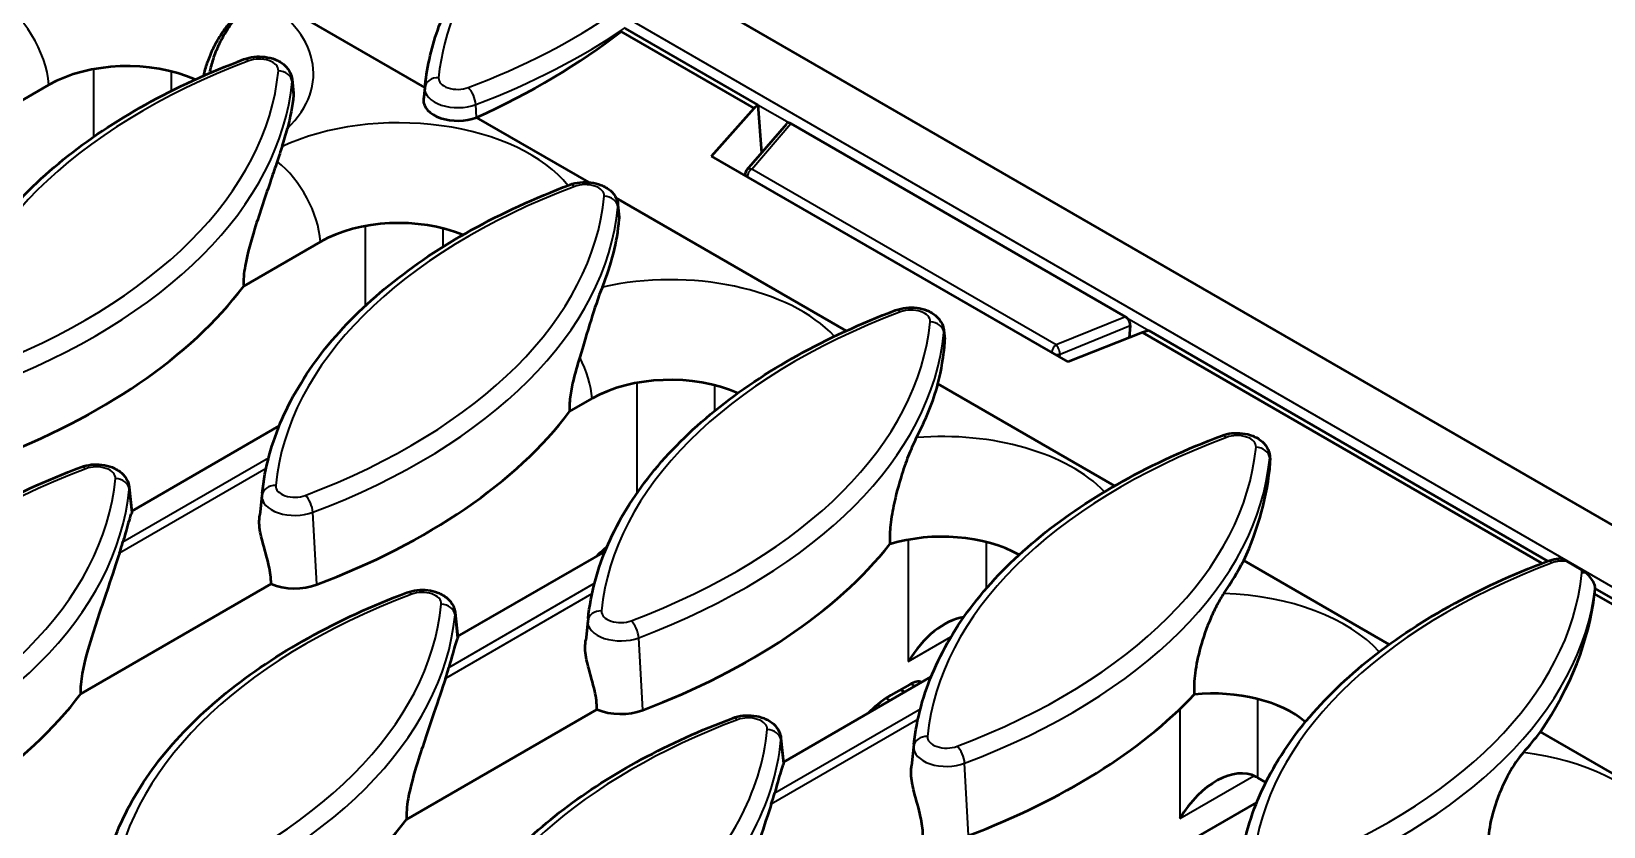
# Model space of a CAD drawing. Header units: millimetres. Extents: x 0 to 1485, y 0 to 1050.
# Drawn here: x 265.6 to 322.5, y 214.2 to 242.9 of the extents above; entities that cross this region are included whole.
import ezdxf

# ---------------------------------------------------------------- set-up
doc = ezdxf.new("R2010")
doc.units = ezdxf.units.MM
doc.header["$LTSCALE"] = 2.5
doc.layers.add('Sichtbar (ISO)', color=7, linetype='Continuous', lineweight=50)
doc.layers.add('Sichtbar schmal (ISO)', color=7, linetype='Continuous', lineweight=35)

msp = doc.modelspace()

# ---------------------------------------------------------------- linework, layer by layer
at = {"layer": 'Sichtbar (ISO)'}
for p, q in [((458.257, 146.87), (104.703, 350.994)), ((279.874, 240.878), (272.217, 245.298)), ((291.781, 240.127), (286.971, 242.904)), ((291.91, 240.256), (287.133, 243.015)), ((275.072, 241.173), (275.126, 240.674)), ((261.537, 238.234), (266.277, 240.971)), ((279.882, 240.957), (279.835, 240.515)), ((290.242, 238.401), (291.781, 240.127)), ((291.781, 240.127), (291.91, 240.256)), ((291.91, 240.256), (292.05, 238.516)), ((285.806, 237.453), (281.745, 239.797)), ((291.518, 237.9), (292.961, 239.569)), ((293.111, 239.573), (305.205, 232.591)), ((303.14, 230.954), (290.242, 238.401)), ((291.46, 237.698), (291.458, 237.718)), ((295.111, 232.08), (286.784, 236.888)), ((286.857, 236.637), (286.905, 236.195)), ((273.322, 233.698), (276.098, 235.301)), ((298.642, 232.101), (298.677, 231.775)), ((305.828, 232.017), (303.14, 230.954)), ((305.383, 232.27), (305.346, 231.826)), ((306.052, 232.092), (305.828, 232.017)), ((320.272, 223.677), (305.828, 232.017)), ((320.485, 223.759), (306.052, 232.092)), ((304.817, 226.477), (298.43, 230.164)), ((285.107, 229.162), (285.919, 229.631)), ((269.273, 225.563), (274.606, 228.643)), ((310.427, 227.565), (310.445, 227.4)), ((269.179, 226.431), (269.276, 225.535)), ((273.99, 226.215), (273.905, 225.428)), ((281.058, 221.027), (286.391, 224.107)), ((286.157, 224.002), (286.081, 223.927)), ((314.746, 220.744), (309.488, 223.78)), ((321.701, 223.443), (321.171, 223.749)), ((267.429, 218.956), (274.313, 222.93)), ((329.819, 218.165), (322.177, 222.578)), ((322.201, 222.768), (322.198, 222.804)), ((330.011, 218.259), (322.201, 222.768)), ((280.965, 221.895), (281.061, 220.999)), ((285.775, 221.679), (285.69, 220.892)), ((292.843, 216.491), (298.176, 219.57)), ((297.408, 219.301), (296.72, 218.904)), ((297.225, 219.021), (297.074, 219.108)), ((279.214, 214.419), (286.098, 218.394)), ((295.978, 218.332), (295.902, 218.257)), ((292.75, 217.359), (292.846, 216.463)), ((324.902, 214.881), (320.217, 217.586)), ((297.56, 217.143), (297.475, 216.356)), ((309.999, 215.921), (310.287, 215.755)), ((304.628, 211.955), (309.962, 215.034))]:
    msp.add_line(p, q, dxfattribs=at)
msp.add_arc((291.707, 237.737), 0.25, 139.1574, 184.2915, dxfattribs=at)
for centre, major_axis, ratio, start_param, end_param in [((268.19, 251.868), (24.486, 1.633), 0.616892, 5.257338, 5.544397), ((269.106, 239.338), (4, 0), 0.57735, 0.910153, 2.356194), ((304.325, 239.639), (-24.538, 0), 0.57735, 6.221282, 6.227073), ((281.062, 240.393), (-1.238, 0), 0.57735, 6.227073, 8.433693), ((250.621, 241.441), (24.538, 0), 0.57735, 6.091585, 6.138147), ((268.299, 251.648), (-24.538, 0), 0.57735, 2.150508, 2.150761), ((293.115, 239.366), (-0.135, 0.22), 0.563539, 5.794531, 6.460093), ((278.927, 233.668), (4, 0), 0.57735, 0.95198, 2.356194), ((262.406, 236.905), (24.538, 0), 0.57735, 6.052201, 6.227073), ((285.669, 236.151), (1.238, 0), 0.57735, 6.227073, 6.345089), ((250.621, 239.4), (-24.756, 0), 0.57735, 2.150508, 2.731215), ((305.2, 232.389), (0.133, -0.215), 0.590223, 0.675008, 1.993686), ((274.082, 231.455), (24.608, 1.642), 0.616892, 6.090827, 6.190585), ((297.449, 231.675), (1.23, 0.082), 0.616892, 6.190585, 6.308078), ((288.748, 227.998), (4, 0), 0.57735, 0.913947, 2.356194), ((274.191, 232.369), (24.538, 0), 0.57735, 5.986201, 6.126922), ((262.406, 234.864), (-24.756, 0), 0.57735, 2.150508, 2.731215), ((285.868, 227.081), (24.59, 1.64), 0.616892, 5.957376, 6.190585), ((309.234, 227.3), (1.212, 0.081), 0.616892, 6.190585, 6.308078), ((298.569, 222.328), (4, 0), 0.57735, 0.797792, 2.059157), ((244.728, 226.699), (24.538, 0), 0.57735, 6.094503, 6.123734), ((286.788, 222.189), (-1.612, -2.533), 0.546379, 4.158526, 4.304458), ((274.191, 230.328), (-24.756, 0), 0.57735, 2.150508, 2.711397), ((285.976, 227.833), (24.538, 0), 0.57735, 5.903552, 5.993024), ((275.169, 223.61), (-1.456, 0), 0.57735, 0.941808, 2.150508), ((297.653, 222.707), (24.573, 1.639), 0.616892, 5.832918, 6.166967), ((297.761, 223.705), (24.494, 0), 0.57735, 6.203357, 6.216843), ((298.766, 219.223), (1.378, 2.386), 0.607566, 0.454545, 1.543932), ((256.514, 222.163), (24.538, 0), 0.57735, 6.094503, 6.123734), ((244.728, 224.658), (-24.756, 0), 0.57735, 2.150508, 2.731215), ((296.609, 216.519), (-1.612, -2.533), 0.546379, 3.950567, 4.304458), ((297.371, 218.506), (-0.537, -0.844), 0.546379, 3.266446, 3.950567), ((285.976, 225.792), (-24.756, 0), 0.57735, 2.150508, 2.640987), ((308.389, 216.657), (4, 0), 0.57735, 0.588613, 1.745339), ((286.955, 219.073), (-1.456, 0), 0.57735, 0.941808, 2.150508), ((297.761, 223.297), (-24.538, 0), 0.57735, 2.668001, 2.726644), ((308.587, 213.553), (1.378, 2.386), 0.607566, 0.025495, 1.543932), ((308.587, 215.101), (2, 0), 0.578934, 0.786768, 0.836389), ((268.299, 217.627), (24.538, 0), 0.57735, 6.094503, 6.123734), ((256.514, 220.122), (-24.756, 0), 0.57735, 2.150508, 2.731215)]:
    msp.add_ellipse(centre, major_axis=major_axis, ratio=ratio, start_param=start_param, end_param=end_param, dxfattribs=at)
for points, knots in [([(279.882, 240.957), (279.921, 241.316), (279.982, 241.673), (280.149, 242.384), (280.256, 242.737), (280.512, 243.435), (280.662, 243.781), (281.004, 244.464), (281.196, 244.801), (281.622, 245.464), (281.856, 245.791), (282.109, 246.111)], [2.4180978, 2.4180978, 2.4180978, 2.4180978, 2.4913914, 2.4913914, 2.564685, 2.564685, 2.6379786, 2.6379786, 2.7112721, 2.7112721, 2.7845657, 2.7845657, 2.7845657, 2.7845657]), ([(273.852, 244.141), (273.732, 244.072), (273.601, 243.983), (273.342, 243.777), (273.214, 243.661), (272.987, 243.43), (272.868, 243.294), (272.642, 243.005), (272.537, 242.852), (272.358, 242.563), (272.268, 242.401), (272.111, 242.072), (272.044, 241.905), (271.942, 241.609), (271.897, 241.452), (271.865, 241.298)], [0.8149878, 0.8149878, 0.8149878, 0.8149878, 0.9167249, 0.9167249, 1.018462, 1.018462, 1.1203238, 1.1203238, 1.2221856, 1.2221856, 1.3241967, 1.3241967, 1.4262079, 1.4262079, 1.5241587, 1.5241587, 1.5241587, 1.5241587]), ([(272.098, 241.4), (272.114, 241.489), (272.133, 241.576), (272.195, 241.818), (272.25, 241.991), (272.385, 242.333), (272.464, 242.502), (272.625, 242.801), (272.721, 242.959), (272.931, 243.257), (273.045, 243.397), (273.262, 243.633), (273.385, 243.752), (273.639, 243.961), (273.769, 244.05), (273.889, 244.119)], [1.7807618, 1.7807618, 1.7807618, 1.7807618, 1.8348458, 1.8348458, 1.9368569, 1.9368569, 2.0388681, 2.0388681, 2.1407298, 2.1407298, 2.2425916, 2.2425916, 2.3443287, 2.3443287, 2.4460659, 2.4460659, 2.4460659, 2.4460659]), ([(262.205, 230.751), (262.302, 231.66), (262.547, 232.562), (263.314, 234.314), (263.837, 235.163), (265.135, 236.782), (265.911, 237.552), (267.686, 238.99), (268.686, 239.658), (270.875, 240.872), (272.064, 241.419), (273.329, 241.897)], [2.4180978, 2.4180978, 2.4180978, 2.4180978, 2.6039342, 2.6039342, 2.7897706, 2.7897706, 2.9756069, 2.9756069, 3.1614433, 3.1614433, 3.3472796, 3.3472796, 3.3472796, 3.3472796]), ([(273.329, 241.897), (273.449, 241.943), (273.575, 241.971), (273.831, 241.999), (273.961, 241.998), (274.216, 241.967), (274.342, 241.936), (274.581, 241.841), (274.696, 241.777), (274.882, 241.61), (274.958, 241.516), (275.041, 241.331), (275.063, 241.253), (275.072, 241.173)], [3.34728, 3.34728, 3.34728, 3.34728, 3.742348, 3.742348, 4.136015, 4.136015, 4.530025, 4.530025, 4.924042, 4.924042, 5.243901, 5.243901, 5.435884, 5.435884, 5.435884, 5.435884]), ([(274.531, 238.206), (274.462, 237.998), (274.387, 237.776), (274.121, 236.99), (273.91, 236.38), (273.596, 235.369), (273.452, 234.879), (273.352, 234.31), (273.333, 234.172), (273.314, 233.917), (273.314, 233.799), (273.322, 233.698)], [3.743945, 3.743945, 3.743945, 3.743945, 3.924729, 3.924729, 4.355561, 4.355561, 4.625893, 4.625893, 4.702196, 4.702196, 4.773128, 4.773128, 4.773128, 4.773128]), ([(273.99, 226.215), (274.087, 227.124), (274.332, 228.026), (275.099, 229.778), (275.622, 230.627), (276.92, 232.246), (277.696, 233.016), (279.471, 234.454), (280.471, 235.122), (282.66, 236.336), (283.849, 236.883), (285.114, 237.361)], [2.4180978, 2.4180978, 2.4180978, 2.4180978, 2.6039342, 2.6039342, 2.7897706, 2.7897706, 2.9756069, 2.9756069, 3.1614433, 3.1614433, 3.3472796, 3.3472796, 3.3472796, 3.3472796]), ([(285.114, 237.361), (285.234, 237.407), (285.361, 237.435), (285.617, 237.463), (285.746, 237.462), (286.001, 237.43), (286.127, 237.4), (286.366, 237.305), (286.481, 237.24), (286.667, 237.074), (286.743, 236.98), (286.827, 236.795), (286.849, 236.717), (286.857, 236.637)], [3.34728, 3.34728, 3.34728, 3.34728, 3.742348, 3.742348, 4.136015, 4.136015, 4.530025, 4.530025, 4.924042, 4.924042, 5.243901, 5.243901, 5.435884, 5.435884, 5.435884, 5.435884]), ([(286.292, 233.662), (286.144, 233.299), (285.999, 232.851), (285.738, 232.016), (285.598, 231.538), (285.472, 231.128)], [-0.5030514, -0.5030514, -0.5030514, -0.5030514, -0.2817609, -0.2817609, 0, 0, 0, 0]), ([(285.775, 221.679), (285.872, 222.588), (286.117, 223.49), (286.884, 225.242), (287.407, 226.091), (288.705, 227.71), (289.481, 228.48), (291.256, 229.918), (292.256, 230.586), (294.445, 231.8), (295.634, 232.347), (296.899, 232.825)], [2.4180978, 2.4180978, 2.4180978, 2.4180978, 2.6039342, 2.6039342, 2.7897706, 2.7897706, 2.9756069, 2.9756069, 3.1614433, 3.1614433, 3.3472796, 3.3472796, 3.3472796, 3.3472796]), ([(296.899, 232.825), (297.019, 232.87), (297.146, 232.899), (297.402, 232.927), (297.531, 232.926), (297.787, 232.894), (297.912, 232.864), (298.151, 232.769), (298.266, 232.704), (298.452, 232.538), (298.528, 232.444), (298.612, 232.259), (298.634, 232.181), (298.642, 232.101)], [3.34728, 3.34728, 3.34728, 3.34728, 3.742348, 3.742348, 4.136015, 4.136015, 4.530025, 4.530025, 4.924042, 4.924042, 5.243901, 5.243901, 5.435884, 5.435884, 5.435884, 5.435884]), ([(285.472, 231.128), (285.385, 230.842), (285.301, 230.549), (285.191, 230.078), (285.151, 229.877), (285.103, 229.495), (285.094, 229.314), (285.107, 229.162)], [1.1507526, 1.1507526, 1.1507526, 1.1507526, 1.3328013, 1.3328013, 1.4456698, 1.4456698, 1.5531488, 1.5531488, 1.5531488, 1.5531488]), ([(297.655, 228.223), (297.566, 228.056), (297.476, 227.857), (297.297, 227.408), (297.208, 227.159), (297.006, 226.521), (296.902, 226.13), (296.77, 225.5), (296.726, 225.23), (296.682, 224.757), (296.678, 224.555), (296.692, 224.367)], [-0.8445766, -0.8445766, -0.8445766, -0.8445766, -0.6830403, -0.6830403, -0.5211638, -0.5211638, -0.2920581, -0.2920581, -0.132015, -0.132015, 0, 0, 0, 0]), ([(297.56, 217.143), (297.658, 218.052), (297.902, 218.954), (298.669, 220.705), (299.192, 221.555), (300.49, 223.174), (301.266, 223.944), (303.041, 225.382), (304.041, 226.049), (306.23, 227.264), (307.42, 227.811), (308.684, 228.289)], [2.4180978, 2.4180978, 2.4180978, 2.4180978, 2.6039342, 2.6039342, 2.7897706, 2.7897706, 2.9756069, 2.9756069, 3.1614433, 3.1614433, 3.3472796, 3.3472796, 3.3472796, 3.3472796]), ([(308.684, 228.289), (308.805, 228.334), (308.931, 228.363), (309.187, 228.39), (309.317, 228.39), (309.572, 228.358), (309.697, 228.328), (309.936, 228.233), (310.051, 228.168), (310.237, 228.002), (310.313, 227.908), (310.397, 227.723), (310.419, 227.645), (310.427, 227.565)], [3.34728, 3.34728, 3.34728, 3.34728, 3.742348, 3.742348, 4.136015, 4.136015, 4.530025, 4.530025, 4.924042, 4.924042, 5.243901, 5.243901, 5.435884, 5.435884, 5.435884, 5.435884]), ([(256.312, 216.009), (256.41, 216.918), (256.654, 217.82), (257.421, 219.571), (257.944, 220.421), (259.242, 222.04), (260.018, 222.81), (261.794, 224.248), (262.793, 224.915), (264.982, 226.13), (266.172, 226.677), (267.436, 227.155)], [2.4180978, 2.4180978, 2.4180978, 2.4180978, 2.6039342, 2.6039342, 2.7897706, 2.7897706, 2.9756069, 2.9756069, 3.1614433, 3.1614433, 3.3472796, 3.3472796, 3.3472796, 3.3472796]), ([(267.436, 227.155), (267.557, 227.2), (267.683, 227.229), (267.939, 227.256), (268.069, 227.256), (268.324, 227.224), (268.449, 227.194), (268.689, 227.099), (268.803, 227.034), (268.989, 226.868), (269.065, 226.774), (269.149, 226.589), (269.171, 226.511), (269.179, 226.431)], [3.34728, 3.34728, 3.34728, 3.34728, 3.742348, 3.742348, 4.136015, 4.136015, 4.530025, 4.530025, 4.924042, 4.924042, 5.243901, 5.243901, 5.435884, 5.435884, 5.435884, 5.435884]), ([(269.27, 225.508), (269.254, 225.473), (269.238, 225.428), (269.162, 225.198), (269.087, 224.926), (268.989, 224.573), (268.972, 224.513), (268.955, 224.45)], [0.635921, 0.635921, 0.635921, 0.635921, 0.7360198, 0.7360198, 1.0671166, 1.0671166, 1.1316401, 1.1316401, 1.1316401, 1.1316401]), ([(274.313, 222.93), (274.31, 223.137), (274.281, 223.361), (274.169, 223.886), (274.073, 224.19), (273.97, 224.582), (273.943, 224.696), (273.902, 224.918), (273.889, 225.027), (273.884, 225.182), (273.886, 225.241), (273.892, 225.297)], [1.754995, 1.754995, 1.754995, 1.754995, 1.892647, 1.892647, 2.0720945, 2.0720945, 2.1365308, 2.1365308, 2.2009671, 2.2009671, 2.2396712, 2.2396712, 2.2396712, 2.2396712]), ([(268.831, 224.042), (268.714, 223.691), (268.573, 223.267), (268.229, 222.248), (268.017, 221.638), (267.703, 220.627), (267.559, 220.137), (267.459, 219.568), (267.44, 219.43), (267.421, 219.175), (267.421, 219.057), (267.429, 218.956)], [3.562475, 3.562475, 3.562475, 3.562475, 3.924729, 3.924729, 4.355561, 4.355561, 4.625893, 4.625893, 4.702196, 4.702196, 4.773128, 4.773128, 4.773128, 4.773128]), ([(309.345, 212.607), (309.443, 213.516), (309.687, 214.418), (310.454, 216.169), (310.977, 217.019), (312.275, 218.638), (313.051, 219.408), (314.827, 220.845), (315.826, 221.513), (318.015, 222.728), (319.205, 223.275), (320.469, 223.753)], [2.4180978, 2.4180978, 2.4180978, 2.4180978, 2.6039342, 2.6039342, 2.7897706, 2.7897706, 2.9756069, 2.9756069, 3.1614433, 3.1614433, 3.3472796, 3.3472796, 3.3472796, 3.3472796]), ([(320.469, 223.753), (320.495, 223.763), (320.522, 223.772), (320.576, 223.789), (320.604, 223.796), (320.658, 223.81), (320.686, 223.816), (320.742, 223.826), (320.769, 223.831), (320.826, 223.839), (320.854, 223.842), (320.882, 223.844)], [3.3472796, 3.3472796, 3.3472796, 3.3472796, 3.4340535, 3.4340535, 3.5208275, 3.5208275, 3.6076014, 3.6076014, 3.6943753, 3.6943753, 3.7811492, 3.7811492, 3.7811492, 3.7811492]), ([(321.171, 223.749), (321.102, 223.79), (321.019, 223.828), (320.931, 223.844), (320.906, 223.846), (320.882, 223.844)], [0.07032907, 0.07032907, 0.07032907, 0.07032907, 0.12919331, 0.12919331, 0.15110566, 0.15110566, 0.15110566, 0.15110566]), ([(322.198, 222.804), (322.194, 222.84), (322.183, 222.882), (322.149, 222.977), (322.114, 223.044), (322.036, 223.16), (321.978, 223.227), (321.917, 223.285), (321.908, 223.294), (321.899, 223.302)], [0.0084311, 0.0084311, 0.0084311, 0.0084311, 0.0336555, 0.0336555, 0.0718257, 0.0718257, 0.1174791, 0.1174791, 0.1252911, 0.1252911, 0.1252911, 0.1252911]), ([(268.097, 211.473), (268.195, 212.382), (268.439, 213.284), (269.207, 215.035), (269.729, 215.885), (271.027, 217.504), (271.803, 218.274), (273.579, 219.711), (274.578, 220.379), (276.767, 221.594), (277.957, 222.141), (279.221, 222.619)], [2.4180978, 2.4180978, 2.4180978, 2.4180978, 2.6039342, 2.6039342, 2.7897706, 2.7897706, 2.9756069, 2.9756069, 3.1614433, 3.1614433, 3.3472796, 3.3472796, 3.3472796, 3.3472796]), ([(279.221, 222.619), (279.342, 222.664), (279.468, 222.693), (279.724, 222.72), (279.854, 222.719), (280.109, 222.688), (280.234, 222.658), (280.474, 222.563), (280.588, 222.498), (280.774, 222.332), (280.851, 222.238), (280.934, 222.052), (280.956, 221.975), (280.965, 221.895)], [3.34728, 3.34728, 3.34728, 3.34728, 3.742348, 3.742348, 4.136015, 4.136015, 4.530025, 4.530025, 4.924042, 4.924042, 5.243901, 5.243901, 5.435884, 5.435884, 5.435884, 5.435884]), ([(308.767, 222.583), (308.685, 222.465), (308.603, 222.328), (308.44, 222.021), (308.359, 221.852), (308.145, 221.352), (308.018, 220.995), (307.833, 220.324), (307.767, 220.014), (307.692, 219.437), (307.68, 219.174), (307.695, 218.932)], [-0.8544329, -0.8544329, -0.8544329, -0.8544329, -0.7224628, -0.7224628, -0.5901967, -0.5901967, -0.3568688, -0.3568688, -0.1691832, -0.1691832, 0, 0, 0, 0]), ([(281.055, 220.972), (281.039, 220.937), (281.023, 220.892), (280.947, 220.662), (280.872, 220.39), (280.774, 220.037), (280.757, 219.976), (280.74, 219.914)], [0.635921, 0.635921, 0.635921, 0.635921, 0.7360198, 0.7360198, 1.0671166, 1.0671166, 1.1316401, 1.1316401, 1.1316401, 1.1316401]), ([(286.098, 218.394), (286.095, 218.601), (286.066, 218.825), (285.954, 219.35), (285.858, 219.654), (285.756, 220.046), (285.728, 220.16), (285.687, 220.382), (285.674, 220.491), (285.669, 220.646), (285.671, 220.705), (285.677, 220.761)], [1.754995, 1.754995, 1.754995, 1.754995, 1.892647, 1.892647, 2.0720945, 2.0720945, 2.1365308, 2.1365308, 2.2009671, 2.2009671, 2.2396712, 2.2396712, 2.2396712, 2.2396712]), ([(280.616, 219.506), (280.5, 219.155), (280.358, 218.731), (280.014, 217.712), (279.802, 217.102), (279.488, 216.091), (279.344, 215.601), (279.245, 215.032), (279.225, 214.894), (279.207, 214.639), (279.206, 214.52), (279.214, 214.419)], [3.562475, 3.562475, 3.562475, 3.562475, 3.924729, 3.924729, 4.355561, 4.355561, 4.625893, 4.625893, 4.702196, 4.702196, 4.773128, 4.773128, 4.773128, 4.773128]), ([(321.13, 208.071), (321.217, 208.882), (321.421, 209.688), (322.053, 211.261), (322.48, 212.028), (323.541, 213.502), (324.174, 214.21), (325.627, 215.549), (326.447, 216.181), (328.249, 217.355), (329.232, 217.897), (330.284, 218.388)], [2.4180978, 2.4180978, 2.4180978, 2.4180978, 2.583959, 2.583959, 2.7498202, 2.7498202, 2.9156815, 2.9156815, 3.0815427, 3.0815427, 3.2474039, 3.2474039, 3.2474039, 3.2474039]), ([(280.06, 207.982), (280.253, 208.813), (280.569, 209.632), (281.433, 211.217), (281.981, 211.983), (283.285, 213.442), (284.043, 214.136), (285.745, 215.434), (286.689, 216.038), (288.736, 217.142), (289.839, 217.641), (291.006, 218.083)], [2.4895963, 2.4895963, 2.4895963, 2.4895963, 2.6611329, 2.6611329, 2.8326696, 2.8326696, 3.0042063, 3.0042063, 3.175743, 3.175743, 3.3472796, 3.3472796, 3.3472796, 3.3472796]), ([(291.006, 218.083), (291.127, 218.128), (291.253, 218.157), (291.509, 218.184), (291.639, 218.183), (291.894, 218.152), (292.019, 218.122), (292.259, 218.027), (292.374, 217.962), (292.56, 217.796), (292.636, 217.702), (292.719, 217.516), (292.741, 217.439), (292.75, 217.359)], [3.34728, 3.34728, 3.34728, 3.34728, 3.742348, 3.742348, 4.136015, 4.136015, 4.530025, 4.530025, 4.924042, 4.924042, 5.243901, 5.243901, 5.435884, 5.435884, 5.435884, 5.435884]), ([(319.598, 216.836), (319.419, 216.634), (319.239, 216.371), (318.907, 215.768), (318.755, 215.432), (318.523, 214.772), (318.436, 214.454), (318.331, 213.844), (318.31, 213.56), (318.323, 213.296)], [-0.8411603, -0.8411603, -0.8411603, -0.8411603, -0.6062959, -0.6062959, -0.3789844, -0.3789844, -0.1831189, -0.1831189, 0, 0, 0, 0]), ([(292.84, 216.436), (292.825, 216.401), (292.808, 216.356), (292.732, 216.126), (292.658, 215.854), (292.559, 215.501), (292.542, 215.44), (292.525, 215.378)], [0.635921, 0.635921, 0.635921, 0.635921, 0.7360198, 0.7360198, 1.0671166, 1.0671166, 1.1316401, 1.1316401, 1.1316401, 1.1316401]), ([(297.883, 213.858), (297.88, 214.065), (297.851, 214.289), (297.739, 214.813), (297.643, 215.118), (297.541, 215.51), (297.513, 215.623), (297.472, 215.846), (297.459, 215.955), (297.455, 216.11), (297.456, 216.168), (297.462, 216.225)], [1.754995, 1.754995, 1.754995, 1.754995, 1.892647, 1.892647, 2.0720945, 2.0720945, 2.1365308, 2.1365308, 2.2009671, 2.2009671, 2.2396712, 2.2396712, 2.2396712, 2.2396712]), ([(292.401, 214.97), (292.285, 214.619), (292.144, 214.195), (291.799, 213.176), (291.588, 212.566), (291.273, 211.555), (291.129, 211.065), (291.03, 210.496), (291.01, 210.358), (290.992, 210.103), (290.991, 209.984), (290.999, 209.883)], [3.562475, 3.562475, 3.562475, 3.562475, 3.924729, 3.924729, 4.355561, 4.355561, 4.625893, 4.625893, 4.702196, 4.702196, 4.773128, 4.773128, 4.773128, 4.773128])]:
    msp.add_open_spline(points, degree=3, knots=knots, dxfattribs=at)
for points in [[(275.125, 240.595), (275.081, 240.183), (275.004, 239.803), (274.901, 239.394)], [(275.126, 240.674), (275.128, 240.648), (275.128, 240.622), (275.125, 240.595)], [(293.054, 239.596), (293.073, 239.592), (293.093, 239.584), (293.111, 239.573)], [(274.71, 238.744), (274.654, 238.577), (274.594, 238.396), (274.531, 238.206)], [(305.205, 232.591), (305.223, 232.581), (305.242, 232.566), (305.261, 232.548)], [(269.276, 225.535), (269.276, 225.529), (269.275, 225.52), (269.27, 225.508)], [(273.892, 225.297), (273.896, 225.341), (273.901, 225.385), (273.905, 225.428)], [(321.899, 223.302), (321.837, 223.358), (321.763, 223.408), (321.701, 223.443)], [(281.061, 220.999), (281.061, 220.993), (281.06, 220.984), (281.055, 220.972)], [(285.677, 220.761), (285.681, 220.805), (285.686, 220.849), (285.69, 220.892)], [(292.846, 216.463), (292.847, 216.456), (292.845, 216.447), (292.84, 216.436)], [(297.462, 216.225), (297.466, 216.269), (297.471, 216.313), (297.475, 216.356)]]:
    msp.add_open_spline(points, degree=3, dxfattribs=at)
at = {"layer": 'Sichtbar schmal (ISO)'}
for p, q in [((456.312, 145.747), (102.759, 349.871)), ((267.891, 241.538), (267.891, 239.091)), ((270.716, 240.758), (270.716, 241.452)), ((275.125, 240.595), (275.072, 241.092)), ((279.826, 240.433), (279.874, 240.875)), ((281.74, 239.795), (281.714, 240.262)), ((291.91, 240.256), (293.054, 239.596)), ((291.692, 237.931), (293.111, 239.573)), ((302.704, 231.574), (291.692, 237.931)), ((286.905, 236.111), (286.858, 236.556)), ((277.712, 235.868), (277.712, 232.979)), ((280.536, 235.123), (280.536, 235.782)), ((305.205, 232.591), (302.704, 231.574)), ((305.261, 232.548), (306.052, 232.092)), ((298.678, 231.686), (298.643, 232.02)), ((302.844, 231.237), (305.383, 232.27)), ((302.835, 231.13), (302.844, 231.237)), ((287.533, 230.198), (287.533, 226.2)), ((290.357, 229.19), (290.357, 230.112)), ((268.955, 224.45), (274.224, 227.492)), ((310.446, 227.312), (310.428, 227.484)), ((274.132, 227.103), (268.831, 224.042)), ((269.27, 225.508), (269.18, 226.35)), ((273.892, 225.297), (273.981, 226.133)), ((275.967, 222.906), (275.821, 225.52)), ((286.42, 224.238), (286.441, 224.226)), ((297.354, 224.528), (297.354, 220.124)), ((300.178, 222.769), (300.178, 224.442)), ((280.74, 219.914), (286.009, 222.956)), ((285.917, 222.567), (280.616, 219.506)), ((281.055, 220.972), (280.965, 221.814)), ((285.677, 220.761), (285.766, 221.597)), ((287.752, 218.37), (287.606, 220.984)), ((297.354, 220.124), (298.9, 221.017)), ((297.595, 219.235), (297.445, 219.321)), ((292.525, 215.378), (297.794, 218.42)), ((296.241, 218.568), (296.341, 218.511)), ((296.694, 218.715), (296.55, 218.798)), ((307.175, 218.409), (307.175, 214.454)), ((309.999, 215.921), (309.999, 218.772)), ((297.702, 218.03), (292.401, 214.97)), ((292.84, 216.436), (292.75, 217.278)), ((297.462, 216.225), (297.552, 217.061)), ((299.537, 213.834), (299.392, 216.448)), ((307.175, 214.454), (309.848, 215.997))]:
    msp.add_line(p, q, dxfattribs=at)
for centre, major_axis, ratio, start_param, end_param in [((304.325, 240.455), (-23.992, 0), 0.57735, 5.862102, 6.227073), ((264.341, 241.885), (-1.375, 2.382), 0.57735, 4.018026, 5.497787), ((269.106, 241.379), (6.739, 0), 0.57735, 5.747647, 7.072472), ((268.299, 252.464), (-23.992, 0), 0.57735, 2.150508, 2.448789), ((268.299, 252.091), (24.49, 0), 0.57735, 5.2921, 5.589474), ((286.648, 230.249), (-23.992, 0), 0.57735, 5.2921, 6.227073), ((273.505, 241.429), (-0.177, 0.468), 0.447262, 5.581488, 6.283185), ((273.884, 241.503), (0.692, 0), 0.57735, 6.227073, 8.433693), ((250.621, 242.258), (23.992, 0), 0.57735, 5.2921, 6.227073), ((250.621, 241.885), (24.49, 0), 0.57735, 5.2921, 6.227073), ((274.575, 241.073), (0.498, -0.048), 0.815212, 0.166414, 1.649944), ((273.884, 241.131), (1.19, 0), 0.57735, 6.227073, 6.345089), ((280.371, 240.824), (-0.498, 0.048), 0.815212, 4.791537, 6.275066), ((281.062, 241.21), (-0.692, 0), 0.57735, 6.227073, 8.433693), ((281.062, 240.837), (-1.19, 0), 0.57735, 6.227073, 8.433693), ((304.325, 240.082), (-24.49, 0), 0.57735, 6.221282, 6.227073), ((281.441, 240.467), (0.177, -0.468), 0.447262, 0.956366, 2.439895), ((278.927, 235.709), (-6.739, 0), 0.57735, 3.573023, 5.388569), ((274.162, 236.215), (-1.375, 2.382), 0.57735, 4.018026, 5.306696), ((291.707, 237.737), (-0.249, -0.019), 0.522916, 0, 0.179082), ((291.707, 237.737), (-0.189, 0.163), 0.659067, 5.301108, 6.283185), ((291.707, 237.737), (0.125, 0.217), 0.57735, 0.872665, 2.254087), ((298.433, 225.713), (-23.992, 0), 0.57735, 5.2921, 6.227073), ((285.29, 236.893), (-0.177, 0.468), 0.447262, 5.581488, 6.283185), ((285.669, 236.967), (0.692, 0), 0.57735, 6.227073, 8.433693), ((262.406, 237.722), (23.992, 0), 0.57735, 5.2921, 6.227073), ((262.406, 237.349), (24.49, 0), 0.57735, 5.2921, 6.227073), ((286.36, 236.537), (0.498, -0.048), 0.815212, 0.166414, 1.649944), ((285.669, 236.595), (1.19, 0), 0.57735, 6.227073, 6.345089), ((288.748, 230.039), (-6.739, 0), 0.57735, 3.634621, 5.085389), ((310.218, 221.177), (-23.992, 0), 0.57735, 5.2921, 6.227073), ((297.076, 232.357), (-0.177, 0.468), 0.447262, 5.581488, 6.283185), ((297.455, 232.431), (0.692, 0), 0.57735, 6.227073, 8.433693), ((274.191, 233.186), (23.992, 0), 0.57735, 5.2921, 6.227073), ((274.191, 232.813), (24.49, 0), 0.57735, 5.2921, 6.227073), ((298.145, 232.001), (0.498, -0.048), 0.815212, 0.166414, 1.649944), ((297.455, 232.059), (1.19, 0), 0.57735, 6.227073, 6.345089), ((302.719, 231.379), (-0.125, -0.217), 0.57735, 4.014257, 5.39568), ((302.719, 231.379), (0.094, -0.232), 0.353074, 0.774171, 2.409364), ((283.983, 230.545), (-1.375, 2.382), 0.57735, 4.018026, 4.625023), ((302.719, 231.379), (-0.249, 0.02), 0.627077, 1.399885, 2.144848), ((298.569, 224.369), (-6.739, 0), 0.57735, 3.650216, 4.848434), ((322.003, 216.641), (-23.992, 0), 0.57735, 5.2921, 6.227073), ((308.861, 227.821), (-0.177, 0.468), 0.447262, 5.581488, 6.283185), ((309.24, 227.895), (0.692, 0), 0.57735, 6.227073, 8.433693), ((285.976, 228.65), (23.992, 0), 0.57735, 5.2921, 6.227073), ((285.976, 228.277), (24.49, 0), 0.57735, 5.2921, 6.227073), ((309.93, 227.464), (0.498, -0.048), 0.815212, 0.166414, 1.649944), ((309.24, 227.522), (1.19, 0), 0.57735, 6.227073, 6.345089), ((280.755, 215.507), (-23.992, 0), 0.57735, 5.2921, 6.227073), ((267.613, 226.687), (-0.177, 0.468), 0.447262, 5.581488, 6.283185), ((267.992, 226.761), (0.692, 0), 0.57735, 6.227073, 8.433693), ((244.728, 227.516), (23.992, 0), 0.57735, 5.2921, 6.227073), ((244.728, 227.143), (24.49, 0), 0.57735, 5.2921, 6.227073), ((268.683, 226.33), (0.498, -0.048), 0.815212, 0.166414, 1.649944), ((267.992, 226.388), (1.19, 0), 0.57735, 6.227073, 6.345089), ((274.479, 226.081), (-0.498, 0.048), 0.815212, 4.791537, 6.275066), ((275.169, 226.467), (-0.692, 0), 0.57735, 6.227073, 8.433693), ((275.169, 226.095), (-1.19, 0), 0.57735, 6.227073, 8.433693), ((298.433, 225.34), (-24.49, 0), 0.57735, 6.221282, 6.227073), ((275.548, 225.725), (0.177, -0.468), 0.447262, 0.956366, 2.439895), ((333.788, 212.105), (-23.992, 0), 0.57735, 5.2921, 6.227073), ((320.646, 223.285), (-0.177, 0.468), 0.447262, 5.581488, 6.283185), ((321.025, 223.359), (0.692, 0), 0.57735, 1.357856, 2.150508), ((321.025, 223.359), (0.692, 0), 0.57735, 6.227073, 6.496126), ((297.761, 224.113), (23.992, 0), 0.57735, 5.2921, 6.227073), ((321.716, 222.928), (-0.498, 0.048), 0.815212, 4.415404, 4.791537), ((292.54, 210.971), (-23.992, 0), 0.57735, 5.2921, 6.227073), ((279.398, 222.151), (-0.177, 0.468), 0.447262, 5.581488, 6.283185), ((279.777, 222.225), (0.692, 0), 0.57735, 6.227073, 8.433693), ((308.389, 218.699), (-6.739, 0), 0.57735, 3.615947, 4.656358), ((297.761, 223.741), (24.49, 0), 0.57735, 5.2921, 6.216855), ((256.514, 222.979), (23.992, 0), 0.57735, 5.2921, 6.227073), ((256.514, 222.607), (24.49, 0), 0.57735, 5.2921, 6.227073), ((280.468, 221.794), (0.498, -0.048), 0.815212, 0.166414, 1.649944), ((279.777, 221.852), (1.19, 0), 0.57735, 6.227073, 6.345089), ((286.264, 221.545), (-0.498, 0.048), 0.815212, 4.791537, 6.275066), ((286.955, 221.931), (-0.692, 0), 0.57735, 6.227073, 8.433693), ((286.955, 221.559), (-1.19, 0), 0.57735, 6.227073, 8.433693), ((310.218, 220.804), (-24.49, 0), 0.57735, 6.221282, 6.227073), ((287.334, 221.189), (0.177, -0.468), 0.447262, 0.956366, 2.439895), ((345.573, 207.568), (-23.992, 0), 0.57735, 5.390773, 6.227073), ((304.325, 206.434), (-23.992, 0), 0.57735, 5.2921, 6.119915), ((291.183, 217.615), (-0.177, 0.468), 0.447262, 5.581488, 6.283185), ((291.562, 217.689), (0.692, 0), 0.57735, 6.227073, 8.433693), ((268.299, 218.443), (23.992, 0), 0.57735, 5.738944, 6.227073), ((268.299, 218.071), (24.49, 0), 0.57735, 5.732268, 6.227073), ((292.253, 217.258), (0.498, -0.048), 0.815212, 0.166414, 1.649944), ((291.562, 217.316), (1.19, 0), 0.57735, 6.227073, 6.345089), ((298.049, 217.009), (-0.498, 0.048), 0.815212, 4.791537, 6.275066), ((298.74, 217.395), (-0.692, 0), 0.57735, 6.227073, 8.433693), ((298.74, 217.022), (-1.19, 0), 0.57735, 6.227073, 8.433693), ((322.003, 216.268), (-24.49, 0), 0.57735, 6.221282, 6.227073), ((299.119, 216.653), (0.177, -0.468), 0.447262, 0.956366, 2.439895), ((318.21, 213.029), (6.739, 0), 0.57735, 0.379032, 1.363346)]:
    msp.add_ellipse(centre, major_axis=major_axis, ratio=ratio, start_param=start_param, end_param=end_param, dxfattribs=at)

doc.saveas('drawing.dxf')
